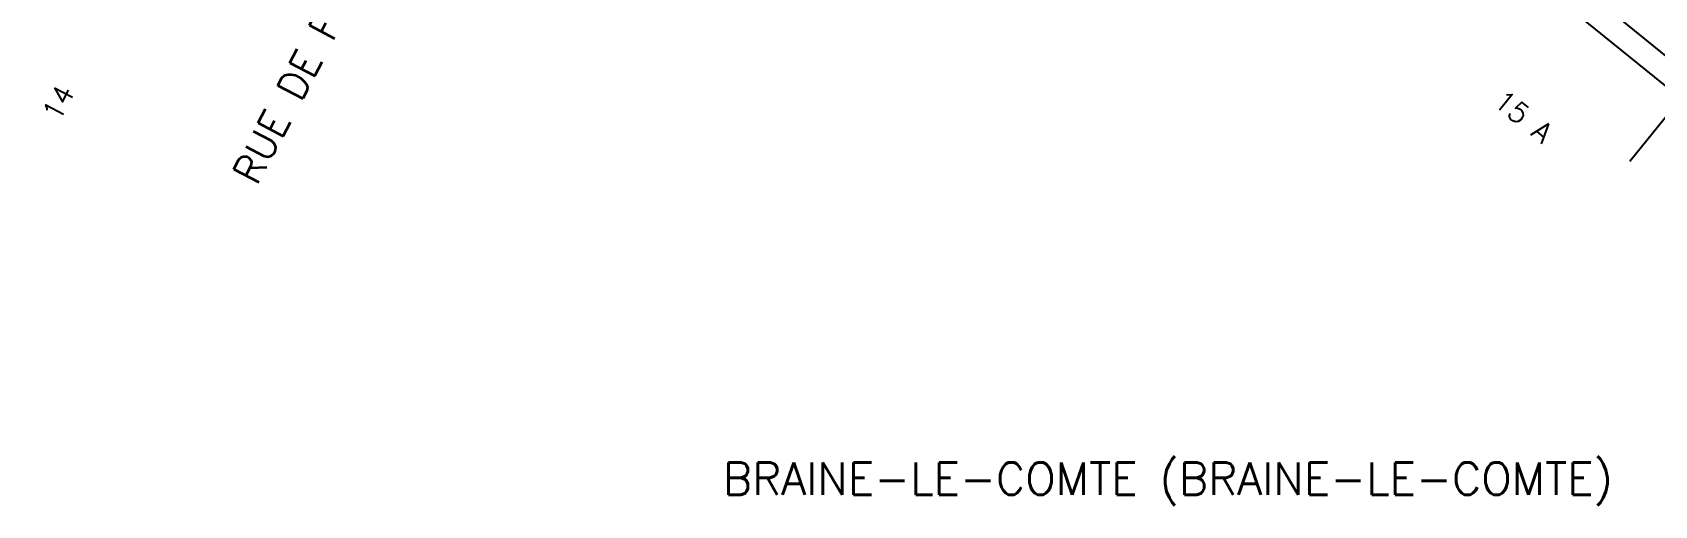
# Model space of a CAD drawing. Header units: millimetres. Extents: x 133000 to 134000, y 143000 to 144000.
# Drawn here: x 133341.5 to 133441.8, y 143762.5 to 143791.8 of the extents above; entities that cross this region are included whole.
import ezdxf
from ezdxf.enums import TextEntityAlignment as Align

# ---------------------------------------------------------------- set-up
doc = ezdxf.new("R2010")
doc.units = ezdxf.units.MM
for name, color, linetype in [('W0008', 7, 'CONTINUOUS'), ('W0100', 7, 'CONTINUOUS'), ('W0980', 7, 'CONTINUOUS'), ('W0989', 7, 'CONTINUOUS'), ('W0991', 7, 'CONTINUOUS')]:
    doc.layers.add(name, color=color, linetype=linetype)
doc.styles.get("Standard").update_dxf_attribs({"font": 'romans.shx', "width": 0.85})

msp = doc.modelspace()

# ---------------------------------------------------------------- linework, layer by layer
at = {"layer": 'W0008'}
msp.add_lwpolyline([(133463.07, 143773.65), (133439.39, 143792.85), (133382.64, 143838.79), (133379.66, 143841.21), (133377.09, 143843.29), (133369.46, 143849.44), (133368.32, 143850.16), (133366.88, 143850.41), (133365.43, 143850.19), (133364.61, 143849.77), (133364.06, 143849.09), (133360.97, 143843.95), (133359.68, 143841.8), (133343.58, 143813.07), (133340.67, 143807.57)], dxfattribs=at)
at = {"layer": 'W0100'}
msp.add_lwpolyline([(133440.29, 143783.81), (133443.44, 143787.7), (133432.93, 143796.21)], dxfattribs=at)

# ---------------------------------------------------------------- texts
at = {"layer": 'W0980'}
msp.add_text('BRAINE-LE-COMTE (BRAINE-LE-COMTE)', height=2, dxfattribs=at).set_placement((133411.73, 143764.02), align=Align.MIDDLE)
at = {"layer": 'W0989'}
msp.add_text('RUE DE FRANCE', height=1.75, rotation=62.3213, dxfattribs=at).set_placement((133359.01, 143791.04), align=Align.MIDDLE)
at = {"layer": 'W0991'}
for s, rotation, p in [('14', 62.2859, (133343.11, 143787.43)), ('15 A', 320.9902, (133433.71, 143786.57))]:
    msp.add_text(s, height=1.25, rotation=rotation, dxfattribs=at).set_placement(p, align=Align.MIDDLE)

doc.saveas('drawing.dxf')
